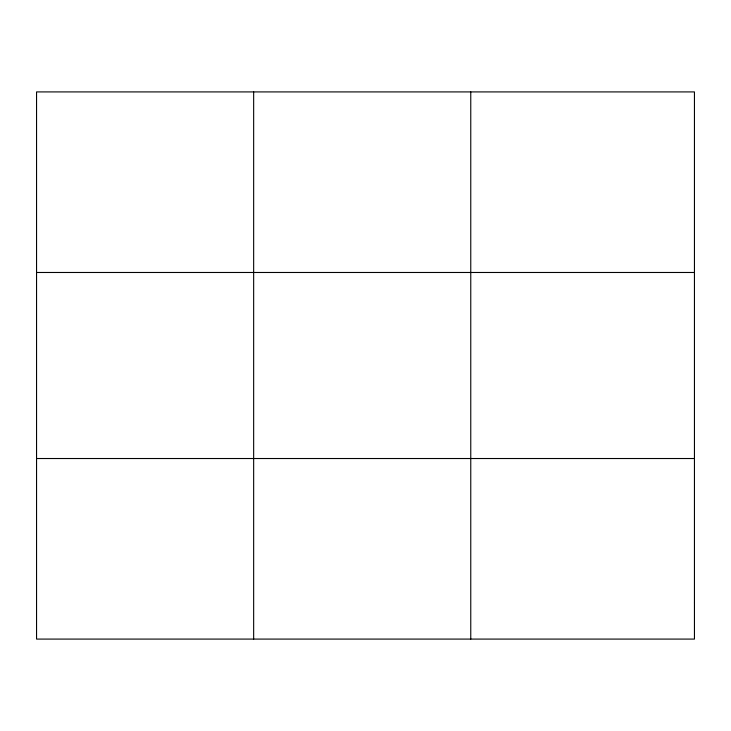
<?xml version="1.0" encoding="UTF-8"?>
<svg xmlns="http://www.w3.org/2000/svg" width="731" height="731" viewBox="0 0 731 731"><rect width="100%" height="100%" fill="white"/><g stroke="black" fill="none" stroke-linecap="round" stroke-linejoin="round"><path stroke-width="1.1" d="M253.657 639.086L253.657 91.914M470.764 639.086L470.764 91.914M36.55 272.48L694.45 272.48M36.55 458.52L694.45 458.52M694.45 602.965L694.45 639.086L36.55 639.086L36.55 91.914L694.45 91.914L694.45 602.965"/></g></svg>
